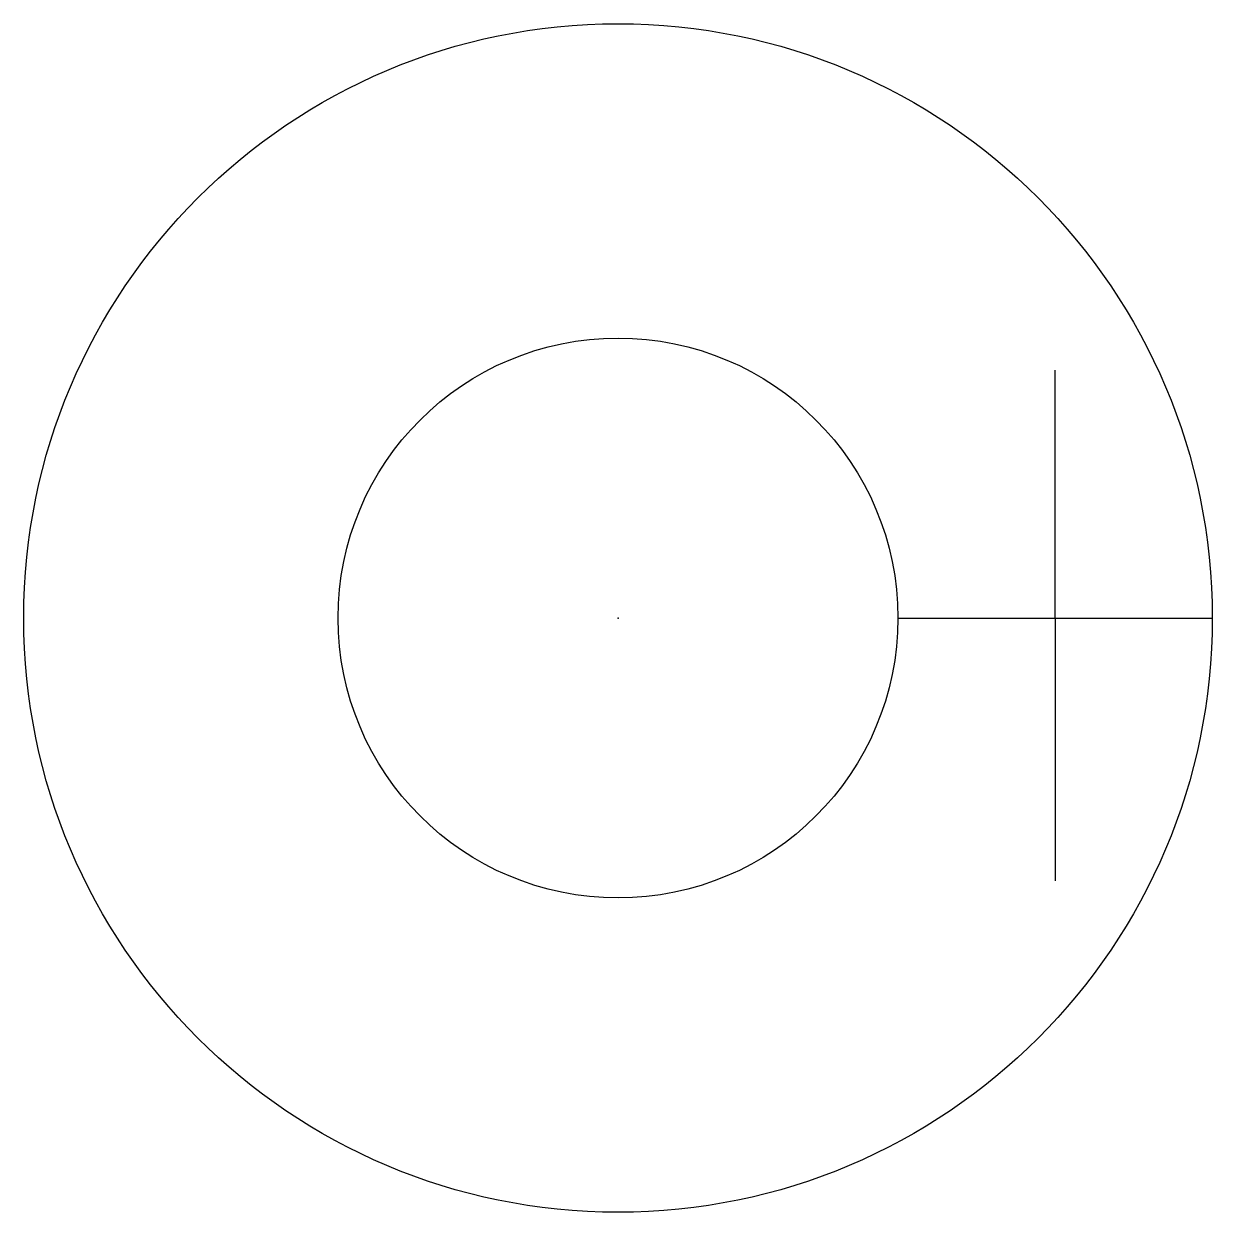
# Model space of a CAD drawing. Header units: millimetres. Extents: x -104 to 104, y -104 to 104.
import ezdxf

# ---------------------------------------------------------------- set-up
doc = ezdxf.new("R2010")
doc.units = ezdxf.units.MM
doc.layers.get('0').update_dxf_attribs({"linetype": 'CONTINUOUS'})

msp = doc.modelspace()

# ---------------------------------------------------------------- linework, layer by layer
for p, q in [((76.5, 0), (76.5, 43.36)), ((49, 0), (104, 0)), ((76.5, 0), (76.5, -46))]:
    msp.add_line(p, q)
for radius in [104, 49]:
    msp.add_circle((0, 0), radius)
msp.add_point((0, 0))

doc.saveas('drawing.dxf')
